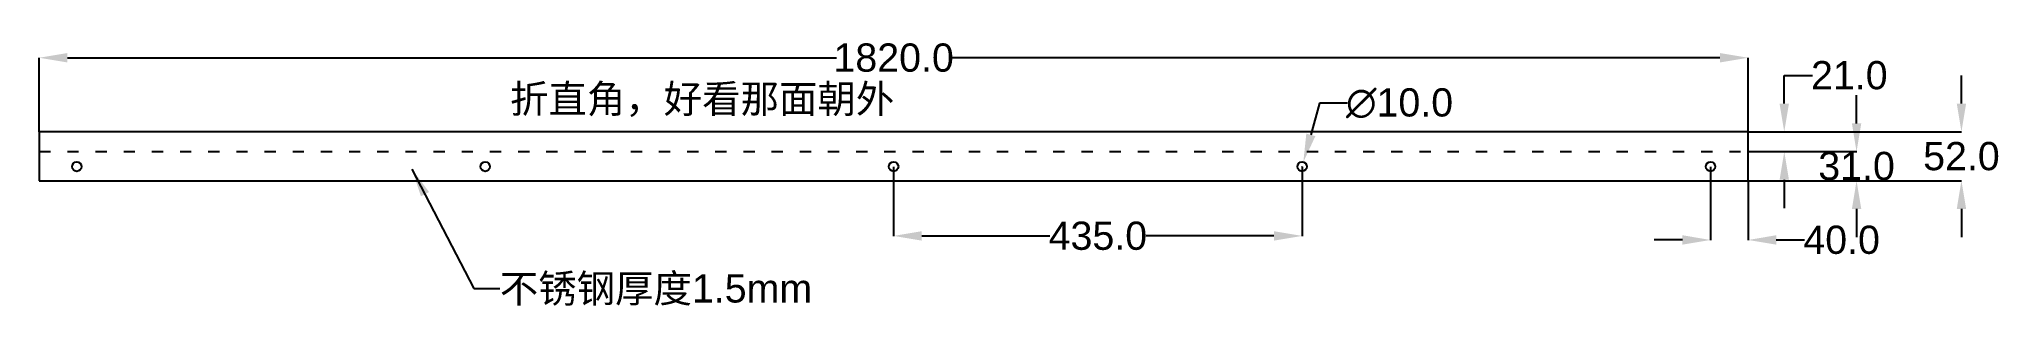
# Model space of a CAD drawing. Header units: millimetres. Extents: x 0 to 2087, y -133 to 150.
import ezdxf

# ---------------------------------------------------------------- set-up
doc = ezdxf.new("R2010")
doc.units = ezdxf.units.MM
doc.header["$PDMODE"] = 35
doc.linetypes.add('ACAD_ISO03W100', pattern=[30, 12, -18])
doc.styles.get("Standard").update_dxf_attribs({"font": 'arial.ttf'})
doc.dimstyles.get("Standard").update_dxf_attribs({"dimtxt": 30, "dimasz": 30, "dimexe": 0.18, "dimexo": 0.0625, "dimgap": 0.09, "dimtad": 0, "dimtih": 1, "dimtoh": 1, "dimdec": 1, "dimzin": 0, "dimdsep": 46, "dimtxsty": 'Standard', "dimcen": 0.09, "dimclrd": 3, "dimclre": 3, "dimclrt": 3, "dimadec": 0, "dimazin": 0, "dimtfac": 1, "dimtdec": 1, "dimtofl": 0, "dimtmove": 0, "dimatfit": 3, "dimfxl": 1, "dimtolj": 1, "dimtzin": 0, "dimarcsym": 0})

# ---------------------------------------------------------------- blocks, each defined once
blk = doc.blocks.new('*D23')
at = {"color": 3, "lineweight": -2, "transparency": 16777216}
for p, q in [((0, 52.1), (0, 130.8)), ((30, 130.7), (849.1, 130.7)), ((1790, 130.7), (970.9, 130.7)), ((1820, 52.1), (1820, 130.8))]:
    blk.add_line(p, q, dxfattribs=at)
at = {"color": 3, "transparency": 16777216}
for points in [[(30, 135.7), (30, 125.7), (0, 130.7)], [(1790, 135.7), (1790, 125.7), (1820, 130.7)]]:
    blk.add_solid(points, dxfattribs=at)
at = {"layer": 'Defpoints', "color": 0, "transparency": 16777216}
for p in [(1820, 130.7), (0, 52), (1820, 52)]:
    blk.add_point(p, dxfattribs=at)
at = {"color": 3, "transparency": 16777216, "insert": (910, 130.7), "char_height": 30, "attachment_point": 5}
blk.add_mtext('\\A1;1820.0', dxfattribs=at)
blk = doc.blocks.new('*D24')
at = {"color": 3, "lineweight": -2, "transparency": 16777216}
for p, q in [((2047.2, 82), (2047.2, 112)), ((1820.1, 52), (2047.4, 52)), ((1820.1, 0), (2047.4, 0)), ((2047.2, -30), (2047.2, -60))]:
    blk.add_line(p, q, dxfattribs=at)
at = {"color": 3, "transparency": 16777216}
for points in [[(2042.2, 82), (2052.2, 82), (2047.2, 52)], [(2042.2, -30), (2052.2, -30), (2047.2, 0)]]:
    blk.add_solid(points, dxfattribs=at)
at = {"layer": 'Defpoints', "color": 0, "transparency": 16777216}
for p in [(1820, 52), (2047.2, 52), (1820, 0)]:
    blk.add_point(p, dxfattribs=at)
at = {"color": 3, "transparency": 16777216, "insert": (2047.2, 26), "char_height": 30, "attachment_point": 5}
blk.add_mtext('\\A1;52.0', dxfattribs=at)
blk = doc.blocks.new('*D25')
at = {"color": 3, "lineweight": -2, "transparency": 16777216}
for p, q in [((1858.5, 82), (1858.5, 112)), ((1858.5, 112), (1888.5, 112)), ((1820.1, 52), (1858.7, 52)), ((1820.1, 31), (1858.7, 31)), ((1858.5, 1), (1858.5, -29))]:
    blk.add_line(p, q, dxfattribs=at)
at = {"color": 3, "transparency": 16777216}
for points in [[(1853.5, 82), (1863.5, 82), (1858.5, 52)], [(1853.5, 1), (1863.5, 1), (1858.5, 31)]]:
    blk.add_solid(points, dxfattribs=at)
at = {"layer": 'Defpoints', "color": 0, "transparency": 16777216}
for p in [(1820.1, 52), (1858.5, 52), (1820, 31)]:
    blk.add_point(p, dxfattribs=at)
at = {"color": 3, "transparency": 16777216, "insert": (1927.8, 112), "char_height": 30, "attachment_point": 5}
blk.add_mtext('\\A1;21.0', dxfattribs=at)
blk = doc.blocks.new('*D26')
at = {"color": 3, "lineweight": -2, "transparency": 16777216}
for p, q in [((1935.5, 61), (1935.5, 91)), ((1820.1, 31), (1935.7, 31)), ((1820.1, 0), (1935.7, 0)), ((1935.5, -30), (1935.5, -60))]:
    blk.add_line(p, q, dxfattribs=at)
at = {"color": 3, "transparency": 16777216}
for points in [[(1930.5, 61), (1940.5, 61), (1935.5, 31)], [(1930.5, -30), (1940.5, -30), (1935.5, 0)]]:
    blk.add_solid(points, dxfattribs=at)
at = {"layer": 'Defpoints', "color": 0, "transparency": 16777216}
for p in [(1820.1, 31), (1935.5, 31), (1820.1, 0)]:
    blk.add_point(p, dxfattribs=at)
at = {"color": 3, "transparency": 16777216, "insert": (1935.5, 15.5), "char_height": 30, "attachment_point": 5}
blk.add_mtext('\\A1;31.0', dxfattribs=at)
blk = doc.blocks.new('*D27')
at = {"color": 3, "lineweight": -2, "transparency": 16777216}
for p, q in [((1780, 14.9), (1780, -63.1)), ((1820, -0.1), (1820, -63.1)), ((1750, -62.9), (1720, -62.9)), ((1850, -62.9), (1880, -62.9))]:
    blk.add_line(p, q, dxfattribs=at)
at = {"color": 3, "transparency": 16777216}
for points in [[(1750, -57.9), (1750, -67.9), (1780, -62.9)], [(1850, -57.9), (1850, -67.9), (1820, -62.9)]]:
    blk.add_solid(points, dxfattribs=at)
at = {"layer": 'Defpoints', "color": 0, "transparency": 16777216}
for p in [(1780, 15), (1820, 0), (1820, -62.9)]:
    blk.add_point(p, dxfattribs=at)
at = {"color": 3, "transparency": 16777216, "insert": (1919.6, -62.9), "char_height": 30, "attachment_point": 5}
blk.add_mtext('\\A1;40.0', dxfattribs=at)
blk = doc.blocks.new('*D28')
at = {"color": 3, "lineweight": -2, "transparency": 16777216}
for p, q in [((910, 14.9), (910, -58.8)), ((1345, 14.9), (1345, -58.8)), ((940, -58.6), (1076.2, -58.6)), ((1315, -58.6), (1178.8, -58.6))]:
    blk.add_line(p, q, dxfattribs=at)
at = {"color": 3, "transparency": 16777216}
for points in [[(940, -53.6), (940, -63.6), (910, -58.6)], [(1315, -53.6), (1315, -63.6), (1345, -58.6)]]:
    blk.add_solid(points, dxfattribs=at)
at = {"layer": 'Defpoints', "color": 0, "transparency": 16777216}
for p in [(910, 15), (1345, 15), (1345, -58.6)]:
    blk.add_point(p, dxfattribs=at)
at = {"color": 3, "transparency": 16777216, "insert": (1127.5, -58.6), "char_height": 30, "attachment_point": 5}
blk.add_mtext('\\A1;435.0', dxfattribs=at)
blk = doc.blocks.new('*D29')
at = {"color": 3, "lineweight": -2, "transparency": 16777216}
for p, q in [((1363.5, 82.3), (1354.3, 48.7)), ((1393.5, 82.3), (1363.5, 82.3)), ((1344.9, 15), (1345.1, 15)), ((1345, 14.9), (1345, 15.1))]:
    blk.add_line(p, q, dxfattribs=at)
at = {"color": 3, "transparency": 16777216}
blk.add_solid([(1349.5, 50.1), (1359.1, 47.4), (1346.3, 19.8)], dxfattribs=at)
at = {"layer": 'Defpoints', "color": 0, "transparency": 16777216}
for p in [(1343.7, 10.2), (1346.3, 19.8)]:
    blk.add_point(p, dxfattribs=at)
at = {"color": 3, "transparency": 16777216, "insert": (1448.8, 82.3), "char_height": 30, "attachment_point": 5}
blk.add_mtext('\\A1;∅10.0', dxfattribs=at)

msp = doc.modelspace()

# ---------------------------------------------------------------- linework, layer by layer
at = {"color": 0}
for p, q in [((1820, 52), (0, 52)), ((0, 52), (0, 31)), ((1820, 31), (1820, 52)), ((0, 31), (0, 0)), ((1820, 0), (1820, 31)), ((0, 0), (1820, 0))]:
    msp.add_line(p, q, dxfattribs=at)
at = {"color": 4, "linetype": 'ACAD_ISO03W100'}
msp.add_line((0, 31), (1820, 31), dxfattribs=at)
at = {"color": 0}
for centre in [(40, 15), (475, 15), (910, 15), (1345, 15), (1780, 15)]:
    msp.add_circle(centre, 5, dxfattribs=at)

# ---------------------------------------------------------------- texts
at = {"color": 4, "insert": (501.42, 102.08), "char_height": 30, "width": 439.0276, "attachment_point": 1}
msp.add_mtext('{\\fSimSun|b0|i0|c134|p2;折直角，好看那面朝外}', dxfattribs=at)
at = {"color": 3, "insert": (490.56, -99.38), "char_height": 30, "width": 439.0276, "attachment_point": 1}
msp.add_mtext('{\\fSimSun|b0|i0|c134|p2;不锈钢厚度}1.5mm', dxfattribs=at)

# ---------------------------------------------------------------- dimensions: what is measured, and where the dimension line sits
at = {"color": 3}
for base, p1, p2, picture, middle in [((1820, 130.65), (0, 52), (1820, 52), '*D23', (910, 130.65)), ((1345, -58.62), (910, 15), (1345, 15), '*D28', (1127.5, -58.62)), ((1820, -62.87), (1780, 15), (1820, 0), '*D27', (1919.61, -62.87))]:
    dim = msp.add_linear_dim(base=base, p1=p1, p2=p2, dimstyle='Standard', dxfattribs=at)
    dim.commit()
    dim.dimension.update_dxf_attribs({"geometry": picture, "text_midpoint": middle})
for base, p1, p2, picture, middle in [((1858.55, 52), (1820, 31), (1820.06, 52), '*D25', (1927.8, 112)), ((2047.23, 52), (1820, 0), (1820, 52), '*D24', (2047.23, 26)), ((1935.49, 31), (1820.06, 0), (1820.06, 31), '*D26', (1935.49, 15.5))]:
    dim = msp.add_linear_dim(base=base, p1=p1, p2=p2, angle=90, dimstyle='Standard', dxfattribs=at)
    dim.commit()
    dim.dimension.update_dxf_attribs({"geometry": picture, "text_midpoint": middle})
dim = msp.add_diameter_dim_2p(p1=(1343.68, 10.18), p2=(1346.32, 19.82), dimstyle='Standard', dxfattribs=at)
dim.commit()
dim.dimension.update_dxf_attribs({"geometry": '*D29', "text_midpoint": (1448.82, 82.33), "dimtype": 163})

# ---------------------------------------------------------------- leaders
at = {"color": 3, "annotation_type": 0, "has_hookline": 1, "hookline_direction": 0, "text_width": 337.56}
msp.add_leader([(397.03, 12.37), (463.03, -114.38), (490.47, -114.38)], dimstyle='Standard', override={"dimgap": 0.09, "dimtad": 0}, dxfattribs=at)

doc.saveas('drawing.dxf')
